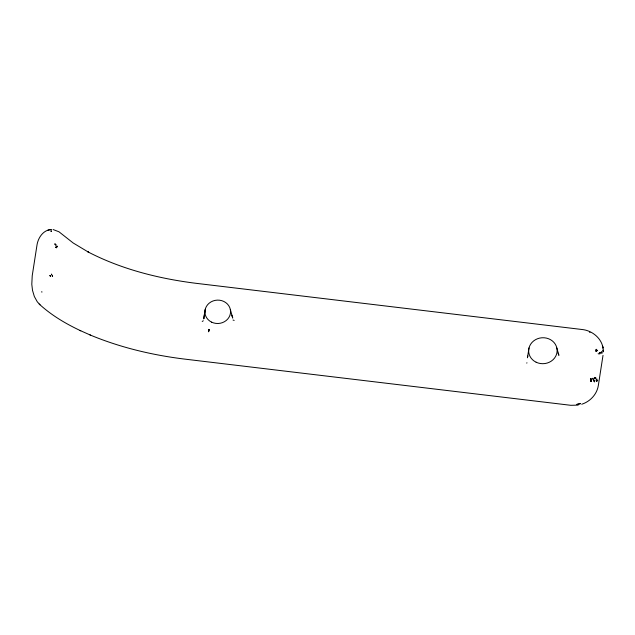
<?xml version="1.0" encoding="UTF-8"?>
<svg xmlns="http://www.w3.org/2000/svg" width="635" height="635" viewBox="0 0 635 635"><rect width="100%" height="100%" fill="white"/><g stroke="black" fill="none" stroke-linecap="round" stroke-linejoin="round"><path stroke-width="0.95" d="M51.086 275.677L50.911 275.868M594.328 381.77L593.947 380.032L593.09 378.825L594.543 381.818L592.526 378.246M55.928 247.396C55.658 247.809 56.713 245.816 55.539 247.483L56.07 247.237M202.208 321.453L203.303 320.762M42.085 291.973L41.41 291.894M233.053 320.048L234.18 320.405M601.663 352.242L599.527 352.869L599.805 353.798L599.527 352.869L601.797 352.227M596.749 350.591L597.416 350.425L596.789 350.234L596.138 351.393L596.408 350.782L596.733 351.195L596.408 350.782M57.126 246.761L57.206 246.11L56.539 247.88M603.012 355.346L598.305 385.691C596.876 394.391 590.066 401.622 581.739 404.249M51.705 274.582L51.403 274.09L51.681 274.383M203.867 318.262L203.724 318.778L205.24 309.301M203.724 318.778L204.93 311.269M529.011 347.94L527.423 357.799L527.883 355.965M591.01 380.809L591.01 381.429L590.844 378.389L591.129 381.445L590.971 378.738M596.106 349.909L596.265 349.274L595.543 351.068M526.804 363.156L526.923 362.728M55.959 244.658L55.959 245.475L55.769 244.665M594.519 377.849L594.741 377.404L594.169 378.055M208.582 331.454L208.931 329.351L208.582 331.803L209.185 329.676M601.599 352.219L601.924 353.33L601.694 351.981M597.043 350.195L596.543 350.861M594.439 377.809L594.741 377.404M595.582 378.539L596.059 378.119L595.074 378.754L595.511 378.484M599.9 352.822L601.02 352.306M594.638 378.373L595.638 377.841L594.638 378.373L594.987 378.103M51.697 229.521C43.077 229.695 37.735 238.228 36.846 246.023L32.226 275.717L31.798 284.297L32.512 290.378L34.346 296.513L37.282 301.8L39.949 304.744L39.187 304.03M598.265 353.282L598.361 354.005M50.348 229.648L47.903 230.188M578.167 405.122L570.809 405.305L184.468 359.077C152.368 355.116 120.594 347.583 90.662 335.201L89.916 334.875M53.157 229.56L58.984 231.799L73.2 242.999L88.702 252.301L87.963 251.897C121.38 269.216 158.417 278.559 195.604 283.258L581.89 329.486C593.066 330.47 603.702 339.931 603.234 351.639L603.147 350.187L603.25 351.822M589.455 332.145L589.994 332.343M39.648 304.459C51.745 315.492 66.008 323.874 80.764 330.803M79.923 330.43L90.662 335.201M52.514 275.955L52.57 276.479L52.332 275.265M231.783 315.174L232.735 318.079L230.315 309.372M558.07 353.163L558.895 355.33L556.847 348.02M599.496 352.941L599.805 353.798M580.596 403.582L576.802 404.416L580.588 403.638M51.57 231.084L50.871 231.092L51.57 231.084M596.463 379.484L596.154 380.19L597.106 379.166L596.511 379.547M597.106 380.659L596.598 381.278L597.749 380.405L597.13 380.714M55.197 243.983L54.753 244.102L55.197 243.983M596.471 381.302L596.202 380.77L596.471 381.302M50.53 276.265L49.863 275.574L50.53 276.265M602.813 347.274L602.424 345.48L602.972 348.028L602.813 347.274M211.645 322.159A12.835 11.7 -3.3 0 0 230.561 311.34A12.835 11.7 -3.3 0 0 211.01 301.911A12.835 11.7 -3.3 0 0 211.645 322.159M536.123 362.212A14.248 12.986 -3.3 0 0 557.125 350.202A14.248 12.986 -3.3 0 0 535.416 339.733A14.248 12.986 -3.3 0 0 536.123 362.212"/></g></svg>
